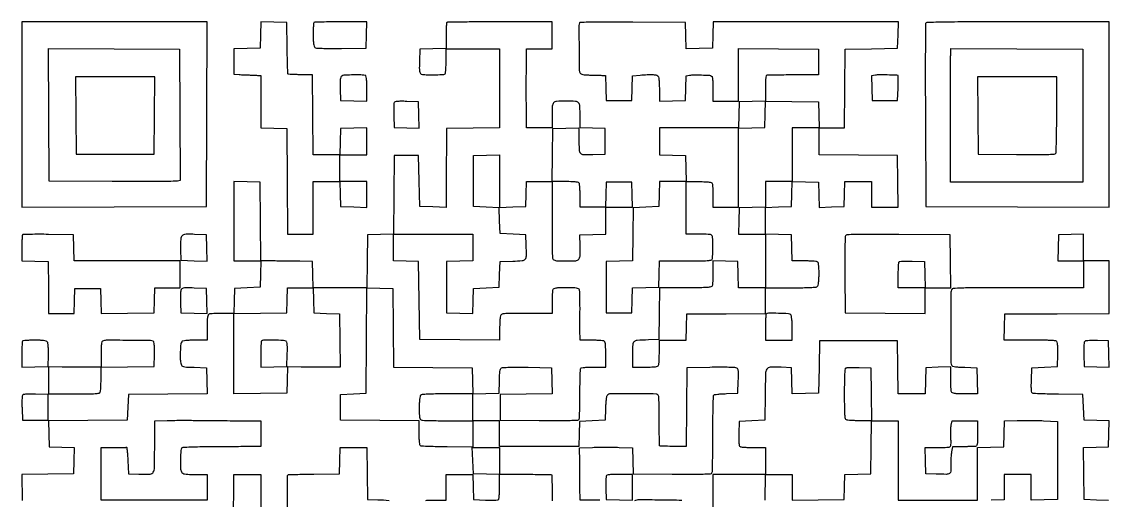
# Model space of a CAD drawing. Extents: x 179 to 1071, y 112 to 1107.
# Drawn here: x 179 to 1071, y 715 to 1107 of the extents above; entities that cross this region are included whole.
import ezdxf

# ---------------------------------------------------------------- set-up
doc = ezdxf.new("R2010")
doc.units = 0

msp = doc.modelspace()

# ---------------------------------------------------------------- linework, layer by layer
for points in [[(653.138601, 714.747767, 0.010614), (649.881488, 714.922759, 0.007698), (646.25, 714.984687), (637, 715), (636.890139, 725.25, 0.000154), (636.837999, 729.978687, 0.000085), (636.771385, 735.769151, 0.000084), (636.701784, 741.646585, 0.000135), (636.640139, 746.66626), (636.5, 757.83252), (647.25, 758.16626, -0.004944), (652.158697, 758.270079, -0.002859), (658.06376, 758.302793, -0.002857), (663.989445, 758.267884, -0.004792), (668.967057, 758.162399), (679.934114, 757.824797), (680.217057, 747.162399), (680.5, 736.5), (712.432148, 736.235705, 0.001667), (728.662719, 736.155493, 0.008037), (737.895249, 736.289061, 0.006458), (744.006663, 736.554798, 0.241842), (745.166278, 737.235705, 0.135168), (745.490541, 738.296821, 0.001081), (745.719507, 747.202344, 0.003816), (745.882696, 757.457897, 0.002432), (745.923424, 769.389294, -0.002487), (745.965355, 781.28996, -0.003986), (746.132632, 791.445731, -0.000899), (746.365687, 800.325727, -0.191636), (746.698583, 801.098583, -0.163951), (747.377569, 801.435314, -0.007017), (750.065601, 801.763101, -0.011378), (753.31337, 802.038374, -0.007795), (757.009289, 802.209289), (766.5, 802.5), (766.784677, 812.722245, 0.003532), (766.920969, 819.280751, 0.049414), (766.720697, 821.630282, 0.162588), (766.071841, 822.800875, 0.128516), (764.784677, 823.481944, 0.052215), (763.18125, 823.686203, 0.00233), (757.589874, 823.785235, 0.003901), (750.944987, 823.820095, 0.002778), (743.5, 823.7597), (724.5, 823.5), (724.236147, 791.25), (723.972294, 759), (721.736147, 758.899916, -0.01532), (717.777606, 758.84414, -0.002989), (710.646044, 759.004828, -0.000485), (702.730511, 759.238228, -0.187877), (702.216938, 759.456498, -0.198014), (702.101042, 759.725703, -0.000273), (702.015478, 765.424317, -0.002202), (701.951005, 771.83016, -0.001348), (701.928609, 779.384492, 0.002655), (701.886018, 787.020919, 0.00397), (701.760407, 793.69214, 0.001712), (701.588481, 799.385087, 0.083391), (701.363403, 800.49537, 0.306176), (699.352296, 801.901458, 0.002932), (680.587253, 802.090499, 0.003483), (662.016556, 802.039334, 0.220564), (659.143701, 800.673149, 0.132048), (658.711495, 799.731114, 0.010514), (658.307406, 796.993436, 0.013664), (657.978769, 793.657339, 0.010041), (657.790118, 789.945876), (657.5, 780.5), (647, 780), (636.5, 779.5), (636.215017, 769.25), (635.930034, 759), (631.715017, 758.933459, -0.003454), (624.505751, 758.86946, -0.000403), (608.398508, 758.850739, -0.000511), (592.106394, 758.861595, -0.001639), (581.25, 758.915506), (571, 759), (571, 769.5), (571, 780), (560, 780), (549, 780), (549, 790.966168), (549, 801.932337), (559.75, 802.216168), (570.5, 802.5), (570.784869, 812.7397, -0.004125), (571.012708, 819.054923, -0.045905), (571.354301, 821.550087, -0.13698), (572.045051, 822.814297, -0.140292), (573.284869, 823.523677, -0.054888), (574.84836, 823.730103, -0.002334), (580.430555, 823.824654, -0.003982), (587.05996, 823.853191, -0.002821), (594.5, 823.783977), (613.5, 823.5), (613.783629, 812.769986), (614.067258, 802.039971), (592.783629, 801.769986), (571.5, 801.5), (571.5, 791), (571.5, 780.5), (603.433182, 780.237378, 0.001726), (619.366238, 780.161331, 0.007708), (628.708682, 780.293003, 0.005569), (635.022738, 780.54978, 0.246159), (636.125042, 781.202323, 0.127857), (636.430316, 782.191849, 0.002205), (636.660859, 787.881569, 0.005443), (636.82881, 794.544529, 0.003579), (636.883721, 802.216365, -0.002914), (636.928334, 809.872249, -0.004507), (637.065011, 816.483896, -0.001528), (637.251571, 822.180043, -0.130172), (637.500877, 823.00142, -0.225207), (638.120784, 823.402443, -0.00922), (640.8317, 823.709367, -0.014383), (644.17067, 823.928501, -0.009193), (648.059017, 824), (658, 824), (658, 834.393011, 0.005351), (657.940414, 839.960143, 0.030363), (657.69735, 842.913621, 0.063068), (657.23239, 844.601595, 0.205218), (656.418213, 845.393011, 0.070946), (655.373807, 845.631778, 0.006338), (652.68135, 845.821697, 0.008159), (649.449196, 845.955669, 0.006277), (645.918213, 846), (637, 846), (636.916456, 849.75, -0.004877), (636.887679, 852.048184, -0.000593), (636.879698, 857.094603, -0.000703), (636.885759, 863.090935, -0.00058), (636.908639, 869.486947, 0.003301), (636.896979, 875.739955, 0.004696), (636.797748, 881.295626, 0.002689), (636.645033, 885.974167, 0.067433), (636.424796, 887.236947, 0.189934), (635.666219, 888.169794, 0.088252), (634.168904, 888.693766, 0.035373), (631.39162, 888.943996, 0.004785), (625.539601, 889, 0.005402), (620.012439, 888.940284, 0.03053), (617.075597, 888.697006, 0.063366), (615.396166, 888.231757, 0.204683), (614.606989, 887.418213, 0.070946), (614.368222, 886.373807, 0.006338), (614.178303, 883.68135, 0.008159), (614.044331, 880.449196, 0.006277), (614, 876.918213), (614, 868), (604.25, 867.884747, -0.002663), (599.77512, 867.855686, -0.0015), (594.344044, 867.865636, -0.001497), (588.862558, 867.908532, -0.002451), (584.219086, 867.981535, 0.007851), (579.574156, 868.004389, 0.018684), (576.125842, 867.838241, 0.021773), (573.641621, 867.515866, 0.130772), (572.469086, 866.974344, 0.147237), (571.752724, 865.89442, 0.040488), (571.317947, 863.878275, 0.0258), (571.069441, 860.773662, 0.007071), (571, 855.863891), (571, 845.972671), (538.25, 846.236336), (505.5, 846.5), (505, 878.5), (504.5, 910.5), (494.25, 910.784983), (484, 911.069966), (484, 922.034983), (484, 933), (516.5, 933), (549, 933), (549, 922.033832), (549, 911.067663), (538.25, 910.783832), (527.5, 910.5), (527.5, 889.5), (527.5, 868.5), (538.214647, 868.216527), (548.929295, 867.933054), (549.214647, 878.216527), (549.5, 888.5), (560, 889), (570.5, 889.5), (571, 900), (571.5, 910.5), (581.7397, 910.784869, 0.013827), (589.54295, 911.218122, 0.200378), (591.948742, 912.466432, 0.174565), (592.925177, 915.13313, 0.010012), (592.795054, 924), (592.5, 932.5), (582, 933), (571.5, 933.5), (571, 944), (570.5, 954.5), (560, 955), (549.5, 955.5), (549.5, 976.5), (549.5, 997.5), (560.25, 997.783832), (571, 998.067663), (571, 976.5), (571, 954.932337), (581.75, 955.216168), (592.5, 955.5), (592.784983, 965.75), (593.069966, 976), (603.534983, 976), (614, 976), (614.055737, 965.25, -0.001279), (614.070132, 959.7704, -0.00043), (614.063816, 951.772259, -0.000427), (614.041661, 942.923235, -0.000489), (614.004973, 934.464075, 0.0031), (614.011874, 926.662425, 0.004564), (614.122972, 919.810193, 0.002203), (614.295972, 913.996098, 0.083255), (614.556225, 912.714075, 0.186096), (615.367737, 911.815244, 0.078426), (616.942086, 911.307647, 0.03379), (619.778363, 911.057952, 0.005064), (625.5, 911, 0.013049), (633.435495, 911.207137, 0.196933), (635.881148, 912.361739, 0.181871), (636.914454, 914.941204, 0.010845), (636.910315, 923.475707), (636.710175, 932.5), (647.355088, 932.783832), (658, 933.067663), (658, 944.033832), (658, 955), (669.034983, 955), (680.069966, 955), (679.784983, 965.25), (679.5, 975.5), (669, 975.5), (658.5, 975.5), (658.215017, 965.25), (657.930034, 955), (647.465017, 955), (637, 955), (637, 963.918213, 0.006277), (636.955669, 967.449196, 0.008159), (636.821697, 970.68135, 0.006338), (636.631778, 973.373807, 0.070946), (636.393011, 974.418213, 0.209226), (635.584659, 975.237125, 0.060806), (633.830552, 975.699856, 0.029134), (630.748917, 975.941363, 0.00499), (624.873509, 976), (613.960995, 976), (614.230498, 997.75), (614.5, 1019.5), (625.25, 1019.783832), (636, 1020.067663), (636.013655, 1011.283832, 0.008826), (636.192231, 1001.986701, 0.171357), (637.233792, 999.350491, 0.209676), (639.628827, 998.217854, 0.014096), (647.375418, 998.216402), (657.5, 998.5), (657.5, 1009), (657.5, 1019.5), (647.25, 1019.784983), (637, 1020.069966), (636.986345, 1028.784983, 0.009164), (636.803901, 1037.954599, 0.170964), (635.755705, 1040.602936, 0.202845), (633.338876, 1041.785362, 0.013688), (625.5, 1042, 0.013717), (617.660143, 1041.784874, 0.203155), (615.243336, 1040.600322, 0.170679), (614.195697, 1037.947538, 0.009115), (614.013655, 1028.75), (614, 1020), (603.5, 1020), (593, 1020), (592.933333, 1030, -0.000621), (592.907731, 1034.720472, -0.000304), (592.88625, 1040.734375, -0.000302), (592.871506, 1046.984657, -0.000439), (592.866667, 1052.5, -0.000439), (592.871506, 1058.015343, -0.000302), (592.88625, 1064.265625, -0.000304), (592.907731, 1070.279528, -0.000621), (592.933333, 1075), (593, 1085), (603.5, 1085), (614, 1085), (614, 1096), (614, 1107), (571.166667, 1107, 0.001457), (554.696641, 1106.952, 0.002374), (540.719792, 1106.804167, 0.000321), (528.30979, 1106.606002, 0.194599), (527.666667, 1106.333333, 0.178489), (527.399823, 1105.754766, 0.004541), (527.195833, 1102.837021, 0.009138), (527.048278, 1099.362473, 0.006042), (527, 1095.367165), (527, 1085.067663), (516.25, 1084.783832), (505.5, 1084.5), (505.214442, 1074.804214, 0.005183), (505.109001, 1069.277882, 0.037438), (505.284744, 1066.62414, 0.089578), (505.77935, 1065.129852, 0.155519), (506.714442, 1064.234116, 0.099946), (508.489203, 1063.76938, 0.009775), (512.937836, 1063.60324, 0.011308), (518.565297, 1063.630449, 0.006764), (525.25, 1063.904523, 0.233933), (526.178837, 1064.429094, 0.108777), (526.70606, 1065.747603, 0.036727), (526.948882, 1068.430384, 0.004211), (527, 1074.5), (527, 1085), (549, 1085), (571, 1085), (571, 1052.519502), (571, 1020.039005), (549.25, 1019.769502), (527.5, 1019.5), (527.277664, 998, 0.000341), (527.190515, 988.977723, 0.000308), (527.112513, 979.647874, 0.000309), (527.052962, 971.291805, 0.000986), (527.027664, 965.716168), (527, 954.932337), (516.25, 955.216168), (505.5, 955.5), (505, 976.5), (504.5, 997.5), (494.5, 997.5), (484.5, 997.5), (484.236191, 965.283692), (483.972383, 933.067383), (473.236191, 932.783692), (462.5, 932.5), (462.230498, 910.75), (461.960995, 889), (440.014329, 889), (418.067663, 889), (417.783832, 899.75), (417.5, 910.5), (407, 910.703106, 0.0012), (402.203852, 910.784366, 0.000692), (396.430632, 910.860325, 0.000692), (390.634972, 910.920535, 0.001159), (385.763853, 910.953106), (375.027706, 911), (374.763853, 943.25), (374.5, 975.5), (363.75, 975.783832), (353, 976.067663), (353, 943.533832), (353, 911), (364.033832, 911), (375.067663, 911), (374.783832, 900.25), (374.5, 889.5), (364, 889), (353.5, 888.5), (353.215017, 878.25), (352.930034, 868), (343.546804, 868, 0.005972), (339.837646, 867.955693, 0.007853), (336.455249, 867.821697, 0.005943), (333.637304, 867.632084, 0.071958), (332.581787, 867.393011, 0.205218), (331.76761, 866.601595, 0.063068), (331.30265, 864.913621, 0.030363), (331.059586, 861.960143, 0.005351), (331, 856.393011), (331, 846), (321.2, 846, 0.008695), (316.928253, 845.925705, 0.018472), (313.630442, 845.688776, 0.019349), (311.200304, 845.328068, 0.150969), (310.2, 844.8, 0.180372), (309.361695, 842.964814, 0.010087), (309.033781, 836.591977, 0.015718), (309.035041, 830.250176, 0.057638), (309.621449, 826.283793, 0.137305), (310.355481, 825.044772, 0.13437), (311.631874, 824.354225, 0.045994), (314.122991, 824.011163, 0.004239), (320.357794, 823.783793), (330.5, 823.5), (330.783691, 812.763898), (331.067381, 802.027795), (298.783691, 801.763898), (266.5, 801.5), (266, 791), (265.5, 780.5), (233.216309, 780.236102), (200.932619, 779.972205), (201.216309, 769.236102), (201.5, 758.5), (211.783473, 758.214647), (222.066946, 757.929295), (221.783473, 747.214647), (221.5, 736.5), (200.23017, 736.230055), (178.960341, 735.960109), (179.23017, 714.730055)], [(1070.5, 714.5), (1060.5, 715), (1050.5, 715.5), (1050.230215, 736.714798), (1049.96043, 757.929597), (1060.230215, 758.214798), (1070.5, 758.5), (1070.783473, 769.214647), (1071.066946, 779.929295), (1060.783473, 780.214647), (1050.5, 780.5), (1050, 791), (1049.5, 801.5), (1029.5, 801.741775, -0.002215), (1021.742239, 801.869928, -0.003359), (1014.997478, 802.056567, -0.001283), (1009.207524, 802.270591, -0.081422), (1008.214819, 802.473891, -0.247519), (1007.597839, 803.175896, -0.035779), (1007.275784, 805.119435, -0.023977), (1007.137138, 808.216258, -0.006141), (1007.214819, 813.232115), (1007.5, 823.5), (1018, 824), (1028.5, 824.5), (1028.788231, 834.417355, 0.006865), (1028.861374, 839.18984, 0.023561), (1028.720351, 842.285813, 0.033427), (1028.394876, 844.30958, 0.193052), (1027.788231, 845.181818, 0.121161), (1026.85231, 845.513451, 0.007766), (1023.940918, 845.758164, 0.010999), (1020.424425, 845.921194, 0.007949), (1016.5, 845.954293, -0.001089), (1011.894108, 845.929951, -0.000603), (1006.269749, 845.919258, -0.000601), (1000.570978, 845.922141, -0.000968), (995.716168, 845.93983), (984.932337, 846), (985.216168, 856.75), (985.5, 867.5), (1028.25, 867.760736), (1071, 868.021473), (1071, 889.510736), (1071, 911), (1060.5, 911), (1050, 911), (1050, 922.034983), (1050, 933.069966), (1039.75, 932.784983), (1029.5, 932.5), (1029.216168, 921.75), (1028.932337, 911), (1039.466168, 911), (1050, 911), (1050, 900), (1050, 889), (996.067388, 889, 0.000608), (962.810617, 888.959562, 0.007427), (950.086479, 888.739586, 0.011066), (942.988556, 888.353988, 0.314251), (941.638225, 887.25, 0.069177), (941.078513, 883.229967, 0.000768), (941.115101, 855.693895, 0.00041), (941.21952, 827.355982, 0.139021), (941.815683, 825.288805, 0.202055), (942.597214, 824.736733, 0.019311), (944.944154, 824.315362, 0.019185), (948.194947, 823.98701, 0.008332), (952.535034, 823.788805), (962.5, 823.5), (962.783832, 812.75), (963.067663, 802), (952.640821, 802, -0.005326), (947.053621, 802.059521, -0.03028), (944.091792, 802.302479, -0.062919), (942.399526, 802.767294, -0.205485), (941.606989, 803.581787, -0.072102), (941.367871, 804.638915, -0.005887), (941.178303, 807.475801, -0.007809), (941.044304, 810.880803, -0.005929), (941, 814.616771), (941, 824.069966), (930.75, 823.784983), (920.5, 823.5), (920.216168, 812.75), (919.932337, 802), (908.985671, 802), (898.039005, 802), (897.769502, 823.75), (897.5, 845.5), (865.5, 845.5), (833.5, 845.5), (833, 824), (832.5, 802.5), (821.784171, 802.216515), (811.068343, 801.93303), (810.784171, 812.716515), (810.5, 823.5), (802, 823.795054, 0.017415), (792.861975, 823.793888, 0.254171), (790.177094, 822.210822, 0.129025), (789.10305, 818.525869, 0.003568), (788.769847, 801.735929), (788.5, 780.5), (778, 780), (767.5, 779.5), (767.211769, 769.582645, 0.006827), (767.138177, 764.804805, 0.023663), (767.278982, 761.717063, 0.033714), (767.604266, 759.705135, 0.19692), (768.211769, 758.847958, 0.115445), (769.139851, 758.524351, 0.007585), (771.985645, 758.266219, 0.010675), (775.421391, 758.080714, 0.007755), (779.25, 758.015313), (789, 758), (789, 747), (789, 736), (767.5, 736), (746, 736), (746, 716.081787, -0.00284), (745.955997, 708.334577, -0.004216)], [(510.385617, 714.670595, -0.018369), (513.651968, 714.920166, -0.009882), (517.69113, 715), (527, 715), (527, 725.5), (527, 736), (537.965017, 736), (548.930034, 736), (549.215017, 725.75), (549.5, 715.5), (559.304412, 715, 0.008932), (563.22402, 714.870256, 0.014266), (566.574366, 714.914837, 0.010353), (569.266559, 715.083429, 0.177964), (570.054412, 715.45, 0.166564), (570.429071, 716.219753, 0.008716), (570.722234, 718.989749, 0.012989), (570.931291, 722.355467, 0.009014), (571, 726.166168), (571, 735.932337), (560.25, 736.216168), (549.5, 736.5), (549, 747.478453), (548.5, 758.456906), (527.902478, 758.5752, -0.003199), (519.924928, 758.672057, -0.004908), (513.016938, 758.867974, -0.00182), (507.091293, 759.115857, -0.127719), (506.152478, 759.405763, -0.211779), (505.638312, 760.157592, -0.018637), (505.296961, 762.492442, -0.018878), (505.070035, 765.722046, -0.008099), (505, 770.045164), (505, 779.972294), (472.75, 780.236147), (440.5, 780.5), (440.5, 791), (440.5, 801.5), (451, 802), (461.5, 802.5), (461.760648, 845.783724), (462.021296, 889.067447), (472.760648, 888.783724), (483.5, 888.5), (483.763835, 856.263835), (484.02767, 824.02767), (516.263835, 823.763835), (548.5, 823.5), (548.783832, 812.75), (549.067663, 802), (528.233832, 802, 0.003163), (518.423681, 801.93795, 0.01044), (511.961582, 801.721201, 0.009311), (507.462411, 801.392044, 0.175197), (506.2, 800.8, 0.148618), (505.678473, 799.822996, 0.020076), (505.315267, 797.500056, 0.019202), (505.075751, 794.37742, 0.009539), (505, 790.406989, 0.006405), (505.062206, 785.550838, 0.033615), (505.309523, 782.894083, 0.068495), (505.779618, 781.357006, 0.195123), (506.581787, 780.606989, 0.083055), (507.779435, 780.363369, 0.001841), (513.696775, 780.178303, 0.004125), (520.642891, 780.043995, 0.002771), (528.581787, 780), (549, 780), (549, 769), (549, 758), (560, 758), (571, 758), (571, 747.028779), (571, 736.057558), (592.128743, 736.066703, -0.001277), (600.250208, 736.049484, -0.002086), (607.135353, 735.988584, -0.000248), (613.266368, 735.905737, -0.195492), (613.544927, 735.787924, -0.193818), (613.813295, 735.156122, -0.000455), (613.99607, 724.931398, -0.003151), (614.108944, 714.343802, -0.003146)], [(788.769888, 714.75), (789.039775, 736), (800.019888, 736), (811, 736), (811, 725.480112), (811, 714.960225), (832.25, 715.230112), (853.5, 715.5), (853.784613, 725.716519), (854.069227, 735.933039), (864.784613, 736.216519), (875.5, 736.5), (875.769502, 758.25), (876.039005, 780), (887.019502, 780), (898, 780), (898, 747.5), (898, 715), (930.5, 715), (963, 715), (963, 736.466168), (963, 757.932337), (973.75, 758.216168), (984.5, 758.5), (984.783186, 769.186317), (985.066371, 779.872635), (995.407274, 780.186317, -0.006296), (1000.185464, 780.271062, -0.00343), (1006.052211, 780.260981, -0.003417), (1012.017187, 780.16903, -0.005419), (1017.124088, 780), (1028.5, 779.5), (1028.5, 747.5), (1028.5, 715.5), (1017.75, 715.216168), (1007, 714.932337), (1007, 725.466168), (1007, 736), (996, 736), (985, 736), (985, 725.533832), (985, 715.067663), (974.25, 714.783832)], [(396.920648, 703.958606, -0.000171), (396.82857, 734.490167, -0.199607), (397.300503, 735.633837, -0.190793), (397.674287, 735.79556, -0.000451), (403.716742, 735.979242, -0.002799), (410.552697, 736.142585, -0.001726), (418.59528, 736.261946), (439.5, 736.5), (439.783832, 747.25), (440.067663, 758), (451.013944, 758), (461.960225, 758), (462.230112, 736.75), (462.5, 715.5), (471, 715.24922, -0.014596), (480.362201, 714.699169, -0.242706)], [(720.459831, 714.676063, 0.00157), (702.655102, 714.956558, 0.002552), (685.4114, 715.08606, 0.092466), (681.52299, 714.370448, 0.213393)]]:
    msp.add_lwpolyline(points, format="xyb")
for points in [[(179, 1030.993714), (179, 954.987428), (254.75, 955.243714), (330.5, 955.5), (330.756286, 1031.25), (331.012572, 1107), (255.006286, 1107), (179, 1107)], [(223.235953, 1030.25), (223.5, 998.5), (255.5, 998.5), (287.5, 998.5), (287.764047, 1030.25), (288.028094, 1062), (255.5, 1062), (222.971906, 1062)]]:
    msp.add_lwpolyline(points, close=True)
for points in [[(374.784171, 1096.283485), (374.5, 1085.5), (363.75, 1085.216168), (353, 1084.932337), (353, 1074.466168), (353, 1064), (357.25, 1063.788296, 0.001158), (359.167431, 1063.697233, 0.000711), (361.426562, 1063.598404, 0.000713), (363.661971, 1063.50699, 0.001274), (365.5, 1063.439142, -0.001185), (367.232676, 1063.375491, -0.000899), (369.132812, 1063.297757, -0.000908), (370.915713, 1063.218363, -0.00212), (372.25, 1063.150846), (375, 1063), (375, 1041.533832), (375, 1020.067663), (385.75, 1019.783832), (396.5, 1019.5), (396.760623, 976.25), (397.021245, 933), (407.510623, 933), (418, 933), (418, 954.5), (418, 976), (428.965017, 976), (439.930034, 976), (440.215017, 965.75), (440.5, 955.5), (451.25, 955.216168), (462, 954.932337), (462, 965.466168), (462, 976), (451, 976), (440, 976), (440, 987), (440, 998), (451, 998), (462, 998), (462, 1009.033832), (462, 1020.067663), (451.25, 1019.783832), (440.5, 1019.5), (440.216168, 1008.75), (439.932337, 998), (428.979833, 998), (418.027329, 998), (417.763664, 1030.75), (417.5, 1063.5), (407.691845, 1063.641489, -0.00426), (403.899737, 1063.728515, -0.00662), (400.631534, 1063.874716, -0.002476), (397.839585, 1064.050549, -0.181337), (397.429898, 1064.236768, -0.189885), (397.242064, 1064.668823, -0.000604), (397.03948, 1070.69802, -0.00324), (396.862015, 1077.548324, -0.002008), (396.738054, 1085.59528), (396.5, 1106.5), (385.784171, 1106.783485), (375.068343, 1107.06697)], [(418.666667, 1106.333333, 0.175801), (418.400534, 1105.764128, 0.005479), (418.195833, 1103.156801, 0.010096), (418.048318, 1100.033718, 0.006752), (418, 1096.455778, 0.008249), (418.072157, 1092.082477, 0.02483), (418.318436, 1089.109299, 0.034784), (418.728875, 1087.103439, 0.152848), (419.37788, 1086.10135, 0.155745), (420.72239, 1085.558532, 0.008655), (425.294193, 1085.29582, 0.010005), (431.723919, 1085.166681, 0.003345), (441.12788, 1085.228906), (461.5, 1085.5), (461.783832, 1096.25), (462.067663, 1107), (440.700498, 1107, 0.002919), (432.461563, 1106.951908, 0.004643), (425.414105, 1106.804167, 0.001218), (419.288746, 1106.6039, 0.189801)], [(636.629511, 1106.209553, 0.140468), (636.008999, 1104.005806, 0.001124), (636.135735, 1085.616056, 0.001156), (636.346005, 1067.254609, 0.135778), (637.006233, 1064.989916, 0.157179), (637.79285, 1064.320043, 0.047811), (639.307738, 1063.854653, 0.033369), (641.540045, 1063.549634, 0.012469), (644.700968, 1063.409994, -0.001007), (647.539811, 1063.349727, -0.000937), (650.447196, 1063.276697, -0.000933), (653.031433, 1063.202112, -0.003174), (654.715017, 1063.139675), (657.930034, 1063), (658.215017, 1052.75), (658.5, 1042.5), (669, 1042.5), (679.5, 1042.5), (679.784145, 1052.674063), (680.068289, 1062.848125), (686.284145, 1063.384861, -0.00936), (691.967935, 1063.768625, -0.023294), (696.133964, 1063.777447, -0.030124), (699.115603, 1063.464143, -0.126422), (700.75, 1062.741248, -0.174604), (701.323455, 1061.820714, -0.024305), (701.693597, 1059.56733, -0.020662), (701.928956, 1056.343999, -0.007893), (702, 1051.843724), (702, 1041.932337), (712.75, 1042.216168), (723.5, 1042.5), (723.783677, 1052.631735), (724.067355, 1062.763471), (726.783677, 1063.251433, -0.043533), (730.486189, 1063.5883, -0.010272), (736.701205, 1063.483751, -0.006394), (743.020885, 1063.166545, -0.123278), (744.878576, 1062.575044, -0.214793), (745.37075, 1061.846394, -0.016462), (745.704368, 1059.444015, -0.017987), (745.929625, 1056.189234, -0.008282), (746, 1051.940983), (746, 1042), (756.5, 1042), (767, 1042), (767, 1063.513664), (767, 1085.027329), (799.75, 1084.763664), (832.5, 1084.5), (832.5, 1074.097935), (832.5, 1063.695869), (812, 1063.503755, 0.000656), (804.052964, 1063.418852, 0.001), (797.154688, 1063.322301, 0.000345), (791.197003, 1063.222881, 0.026666), (790.25, 1063.15582, 0.309249), (789.644469, 1062.620583, 0.032501), (789.28358, 1060.660952, 0.023136), (789.061536, 1057.533457, 0.006154), (789, 1052.533832), (789, 1042.067663), (778.25, 1041.783832), (767.5, 1041.5), (767.216168, 1030.75), (766.932337, 1020), (734.466168, 1020), (702, 1020), (702, 1009.033832), (702, 998.067663), (712.75, 997.783832), (723.5, 997.5), (723.783832, 986.75), (724.067663, 976), (713.068815, 976), (702.069966, 976), (701.784983, 965.75), (701.5, 955.5), (691, 955), (680.5, 954.5), (680.230591, 932.783635), (679.961183, 911.06727), (669.230591, 910.783635), (658.5, 910.5), (658.5, 889.5), (658.5, 868.5), (669, 868.5), (679.5, 868.5), (679.784613, 878.716519), (680.069227, 888.933039), (690.784613, 889.216519), (701.5, 889.5), (701.783832, 900.25), (702.067663, 911), (723.426843, 911, 0.002049), (735.527804, 911.049581, 0.015924), (741.170055, 911.275619, 0.030077), (744.33804, 911.696308, 0.258602), (745.393011, 912.581787, 0.070701), (745.631706, 913.623534, 0.006434), (745.821697, 916.287222, 0.008233), (745.955664, 919.484808, 0.006352), (746, 922.974799, 0.006824), (745.936805, 927.605148, 0.03479), (745.687898, 930.167248, 0.070258), (745.216173, 931.656877, 0.191652), (744.418213, 932.393011, 0.07203), (743.361889, 932.632106, 0.005915), (740.534475, 932.821697, 0.007831), (737.140776, 932.955695, 0.005951), (733.418213, 933), (724, 933), (724, 954.5), (724, 976), (734.393011, 976, -0.005351), (739.960143, 975.940414, -0.030363), (742.913621, 975.69735, -0.063068), (744.601595, 975.23239, -0.205218), (745.393011, 974.418213, -0.070946), (745.631778, 973.373807, -0.006338), (745.821697, 970.68135, -0.008159), (745.955669, 967.449196, -0.006277), (746, 963.918213), (746, 955), (756.5, 955), (767, 955), (767, 987.466168), (767, 1019.932337), (777.75, 1020.216168), (788.5, 1020.5), (788.784029, 1031.269408), (789.068057, 1042.038815), (810.784029, 1041.769408), (832.5, 1041.5), (832.783832, 1030.75), (833.067663, 1020), (822.033832, 1020), (811, 1020), (811, 998), (811, 976), (800, 976), (789, 976), (789, 965.533832), (789, 955.067663), (778.25, 954.783832), (767.5, 954.5), (767.216168, 943.75), (766.932337, 933), (777.966168, 933), (789, 933), (789, 911), (789, 889), (778.033832, 889), (767.067663, 889), (766.783832, 899.75), (766.5, 910.5), (756.25, 910.784983), (746, 911.069966), (746, 901.616771, -0.005929), (745.955696, 897.880803, -0.007809), (745.821697, 894.475801, -0.005887), (745.632129, 891.638915, -0.072102), (745.393011, 890.581787, -0.258641), (744.337802, 889.696241, -0.030051), (741.167845, 889.275602, -0.015915), (735.522186, 889.049575, -0.002047), (723.412899, 889), (702.039775, 889), (701.769888, 867.75), (701.5, 846.5), (693, 846.24922, 0.007926), (683.756564, 845.829771, 0.170244), (681.27627, 844.785637, 0.199796), (680.184972, 842.471708, 0.011573), (680, 834.480948), (680, 824), (690.393011, 824, 0.005351), (695.960143, 824.059586, 0.030363), (698.913621, 824.30265, 0.063068), (700.601595, 824.76761, 0.205218), (701.393011, 825.581787, 0.07203), (701.632106, 826.638111, 0.005915), (701.821697, 829.465525, 0.007831), (701.955695, 832.859224, 0.005951), (702, 836.581787), (702, 846), (712.966168, 846), (723.932337, 846), (724.216168, 856.75), (724.5, 867.5), (756.75, 867.763853), (789, 868.027706), (789, 878.513853), (789, 889), (809.8, 889, 0.003169), (819.593081, 889.062069, 0.010454), (826.045513, 889.278846, 0.00933), (830.538104, 889.608073, 0.175156), (831.8, 890.2, 0.148618), (832.321527, 891.177004, 0.020076), (832.684733, 893.499944, 0.019202), (832.924249, 896.62258, 0.009539), (833, 900.593011, 0.006405), (832.937794, 905.449162, 0.033615), (832.690477, 908.105917, 0.068495), (832.220382, 909.642994, 0.195123), (831.418213, 910.393011, 0.07196), (830.36267, 910.632085, 0.005942), (827.544413, 910.821697, 0.007852), (824.161644, 910.955693, 0.005972), (820.452044, 911), (811.067663, 911), (810.783832, 921.75), (810.5, 932.5), (799.75, 932.783832), (789, 933.067663), (789, 944), (789, 954.932337), (799.75, 955.216168), (810.5, 955.5), (810.785353, 965.783473), (811.070705, 976.066946), (821.785353, 975.783473), (832.5, 975.5), (832.785365, 965.215407), (833.07073, 954.930815), (843.285365, 955.215407), (853.5, 955.5), (853.784983, 965.75), (854.069966, 976), (865.034983, 976), (876, 976), (876, 965.5), (876, 955), (887.019888, 955), (898.039775, 955), (897.769888, 976.25), (897.5, 997.5), (865.25, 997.763853), (833, 998.027706), (833, 1009.013853), (833, 1020), (843.486147, 1020), (853.972294, 1020), (854.236147, 1052.25), (854.5, 1084.5), (876, 1085), (897.5, 1085.5), (897.783832, 1096.25), (898.067663, 1107), (822.067663, 1107), (746.067663, 1107), (745.783832, 1096.25), (745.5, 1085.5), (734.784171, 1085.216515), (724.068343, 1084.93303), (723.784171, 1095.716515), (723.5, 1106.5), (680.315552, 1106.760573, 0.001766), (663.722209, 1106.802073, 0.002895), (649.669192, 1106.706198, 0.000395), (637.211034, 1106.539205, 0.256148)], [(920.460009, 1105.75, 0.090591), (920.266358, 1104.709509, 0.000109), (920.198937, 1082.982812, 0.000984), (920.176611, 1058.652573, 0.000605), (920.241394, 1030), (920.5, 955.5), (995.75, 955.243674), (1071, 954.987348), (1071, 1030.993674), (1071, 1107), (995.968615, 1107, 0.000668), (957.448289, 1106.948566, 0.003471), (936.19131, 1106.744245, 0.001205), (921.475143, 1106.465155, 0.305157)], [(308.758677, 1030.77123), (309.017354, 977.04246), (306.758677, 976.494347, -0.057902), (304.987826, 976.276519, -0.000418), (290.035361, 976.188577, -0.001589), (272.903102, 976.156579, -0.001017), (253, 976.223117), (201.5, 976.5), (201.241383, 1030.758691), (200.982767, 1085.017383), (254.741383, 1084.758691), (308.5, 1084.5)], [(1049.5, 1030), (1049.5, 975.5), (995.211905, 975.5), (940.92381, 975.5), (940.942857, 1025.75, -0.000032), (940.951538, 1045.331386, -0.000047), (940.961905, 1062.563467, -0.000022), (940.972765, 1077.239555, -0.00086), (940.980952, 1080.508612), (941, 1085.017225), (995.25, 1084.758612), (1049.5, 1084.5)], [(441.441771, 1062.581081, 0.152188), (440.688766, 1061.564134, 0.054939), (440.281974, 1059.791176, 0.030071), (440.122553, 1056.929363, 0.00654), (440.209381, 1051.983715), (440.5, 1042.5), (451.25, 1042.216168), (462, 1041.932337), (462, 1052.466168, 0.006097), (461.938587, 1057.502084, 0.02302), (461.716735, 1060.647269, 0.032322), (461.356143, 1062.616873, 0.310539), (460.75, 1063.151629, 0.025253), (455.767303, 1063.502082, 0.012317), (449.392213, 1063.470789, 0.006883), (443.171652, 1063.201232, 0.14457)], [(879.215745, 1063.28639), (875.931489, 1062.868173), (876.215745, 1052.684087), (876.5, 1042.5), (887, 1042.5), (897.5, 1042.5), (897.784983, 1052.75, 0.002623), (897.873753, 1056.685885, 0.004326), (897.902539, 1060.012791, 0.000776), (897.898007, 1062.931747, 0.334581), (897.784983, 1063.080777, 0.064306), (896.054711, 1063.338329, 0.002065), (888.975854, 1063.445949, 0.003337), (882.152216, 1063.475959, 0.031105)], [(963.235953, 1030.25), (963.5, 998.5), (994.93202, 998.235498, 0.001697), (1010.901959, 998.155315, 0.00816), (1019.995146, 998.288929, 0.006635), (1026.009704, 998.555446, 0.241447), (1027.166708, 999.235498, 0.134731), (1027.492293, 1000.296498, 0.001088), (1027.738089, 1009.161365, 0.003824), (1027.920853, 1019.372002, 0.002438), (1027.984687, 1031.25), (1028, 1062), (995.485953, 1062), (962.971906, 1062)], [(484.44275, 1040.711405, 0.081149), (484.248444, 1039.774362, 0.00524), (484.158923, 1036.981301, 0.007536), (484.137209, 1033.634347, 0.00554), (484.210159, 1029.924983), (484.5, 1020.5), (494.78419, 1020.214639), (505.068381, 1019.929279), (504.78419, 1030.714639), (504.5, 1041.5), (494.732592, 1041.786422, 0.006215), (489.820487, 1041.869374, 0.027145), (486.9185, 1041.724677, 0.046335), (485.158442, 1041.373938, 0.232847)], [(179.686388, 932.353055, 0.177818), (179.411839, 931.759809, 0.004771), (179.201626, 928.842815, 0.00938), (179.049716, 925.363848, 0.006219), (179, 921.367165), (179, 911.067663), (189.75, 910.783832), (200.5, 910.5), (200.769888, 889.25), (201.039775, 868), (211.484905, 868), (221.930034, 868), (222.215017, 878.25), (222.5, 888.5), (233, 888.5), (243.5, 888.5), (243.785197, 878.230596), (244.070395, 867.961191), (265.785197, 868.230596), (287.5, 868.5), (287.784983, 878.75), (288.069966, 889), (298.534983, 889), (309, 889), (309, 900), (309, 911), (265.533832, 911), (222.067663, 911), (221.783832, 921.75), (221.5, 932.5), (200.936388, 932.769721, 0.003162), (193.00418, 932.823589, 0.005018), (186.21171, 932.758585, 0.001402), (180.323998, 932.626628, 0.192368)], [(310.01538, 931.028739, 0.089721), (309.593321, 929.72211, 0.014763), (309.31694, 927.072896, 0.015383), (309.175108, 923.826587, 0.011481), (309.211167, 920.243181), (309.5, 911.5), (320.284178, 911.215822), (331.068357, 910.931643), (330.784178, 921.715822), (330.5, 932.5), (320.804214, 932.785558, 0.004805), (314.993862, 932.900817, 0.042938), (312.44983, 932.708127, 0.109092), (311.012545, 932.136149, 0.121424)], [(855.235844, 932.173104, 0.240531), (854.556202, 931.012149, 0.006632), (854.289609, 924.994105, 0.008154), (854.155902, 915.897888, 0.001698), (854.235844, 899.932234), (854.5, 868.5), (887.25, 868.236336), (920, 867.972671), (920, 878.486336), (920, 889), (930.519502, 889), (941.039005, 889), (940.769502, 910.75), (940.5, 932.5), (898.5, 932.74087, 0.001817), (882.308383, 932.774885, 0.002897), (868.466154, 932.673448, 0.000619), (856.318647, 932.498985, 0.139259)], [(919.783832, 899.75), (920.067663, 889), (909.033832, 889), (898, 889), (898, 899.333333, -0.006317), (898.050668, 903.343898, -0.009512), (898.205463, 906.836713, -0.004898), (898.419778, 909.762931, -0.177451), (898.699448, 910.366114, -0.183378), (899.300668, 910.636532, -0.005301), (902.145783, 910.777033, -0.010046), (905.547259, 910.840477, -0.006672), (909.449448, 910.782781), (919.5, 910.5)], [(309.481251, 886.781321, 0.046914), (309.274577, 885.433422, 0.007847), (309.162778, 882.816384, 0.008537), (309.132101, 879.725971, 0.007479), (309.203496, 876.496645), (309.5, 868.5), (320.285361, 868.21581), (331.070721, 867.931619), (330.785361, 878.21581), (330.5, 888.5), (320.277755, 888.784677, 0.003557), (313.724114, 888.920533, 0.04931), (311.366347, 888.719809, 0.160467), (310.18297, 888.070726, 0.12692)], [(418.215017, 878.75), (418.5, 868.5), (429, 868), (439.5, 867.5), (439.769502, 845.75), (440.039005, 824), (429.769502, 823.890933, -0.002404), (425.029929, 823.863383, -0.001317), (419.22219, 823.872839, -0.001312), (413.324687, 823.913451, -0.002094), (408.284761, 823.982497), (397.069521, 824.183128), (396.784761, 813.341564), (396.5, 802.5), (374.75, 802.230498), (353, 801.960995), (353, 834.960995), (353, 867.960995), (374.75, 868.230498), (396.5, 868.5), (396.784983, 878.75), (397.069966, 889), (407.5, 889), (417.930034, 889)], [(789.666667, 867.333333, 0.178563), (789.399803, 866.754503, 0.004516), (789.195833, 863.827083, 0.009111), (789.048276, 860.341612, 0.006022), (789, 856.333333), (789, 846), (800, 846), (811, 846), (811, 855.8, 0.008695), (810.925705, 860.071747, 0.018472), (810.688776, 863.369558, 0.019349), (810.328068, 865.799696, 0.150969), (809.8, 866.8, 0.184841), (807.848905, 867.670935, 0.006951), (799.708613, 867.999859, 0.006657), (791.535309, 868.107508, 0.198875)], [(179.666667, 845.333333, 0.178637), (179.399783, 844.754242, 0.004491), (179.195833, 841.817145, 0.009085), (179.048275, 838.320751, 0.006002), (179, 834.299502), (179, 823.932337), (189.75, 824.216168), (200.5, 824.5), (200.788859, 833.850715, 0.009044), (200.84141, 837.957683, 0.018924), (200.703614, 841.150171, 0.020746), (200.412685, 843.513859, 0.132968), (199.916414, 844.600715, 0.15069), (198.902086, 845.26374, 0.036445), (196.917147, 845.680501, 0.025371), (193.954939, 845.928023, 0.008159), (189.544222, 846, 0.006752), (185.966282, 845.951682, 0.010096), (182.843199, 845.804167, 0.005479), (180.235872, 845.599466, 0.175801)], [(245.25, 845.337719, 0.245481), (244.654574, 844.639106, 0.027612), (244.292105, 842.51699, 0.021815), (244.065188, 839.296272, 0.006679), (244, 834.416667), (244, 824), (233.75, 823.890933, -0.002417), (229.015634, 823.863444, -0.001319), (223.20625, 823.873121, -0.001314), (217.30196, 823.914047, -0.002089), (212.25, 823.983457), (201, 824.185049), (201, 813.092524), (201, 802), (221.893011, 802, 0.002106), (233.715635, 802.049786, 0.016256), (239.243952, 802.27619, 0.030951), (242.346099, 802.698559, 0.257256), (243.393011, 803.581787, 0.07199), (243.632094, 804.637662, 0.005931), (243.821697, 807.459796, 0.007843), (243.955694, 810.847195, 0.005963), (244, 814.562285), (244, 823.960995), (265.75, 824.230498), (287.5, 824.5), (287.788231, 834.417355, 0.006827), (287.861823, 839.195195, 0.023663), (287.721018, 842.282937, 0.033714), (287.395734, 844.294865, 0.19692), (286.788231, 845.152042, 0.14011), (284.690282, 845.771171, 0.001022), (266.298695, 845.89097, 0.001411), (248.243509, 845.92073, 0.095881)], [(375.666667, 845.333333, 0.178637), (375.399783, 844.754242, 0.004491), (375.195833, 841.817145, 0.009085), (375.048275, 838.320751, 0.006002), (375, 834.299502), (375, 823.932337), (385.75, 824.216168), (396.5, 824.5), (396.788231, 834.417355, 0.006827), (396.861823, 839.195195, 0.023663), (396.721018, 842.282937, 0.033714), (396.395734, 844.294865, 0.19692), (395.788231, 845.152042, 0.134486), (393.660391, 845.805612, 0.005407), (385.507867, 845.96724, 0.004187), (377.193085, 845.972527, 0.196902)], [(1051.211769, 845.171892, 0.194332), (1050.604837, 844.304675, 0.033522), (1050.279427, 842.284851, 0.023595), (1050.138477, 839.191621, 0.006852), (1050.211769, 834.417355), (1050.5, 824.5), (1060.78419, 824.214639), (1071.068381, 823.929279), (1070.78419, 834.714639), (1070.5, 845.5), (1061.5, 845.754537, 0.008988), (1057.958808, 845.791006, 0.012224), (1054.765332, 845.688381, 0.009174), (1052.127273, 845.490367, 0.121344)], [(875.769502, 801.75), (876.039005, 780), (866.60129, 780, -0.005939), (862.871254, 780.044304, -0.007818), (859.471254, 780.178303, -0.005899), (856.63856, 780.367881, -0.07207), (855.581787, 780.606989, -0.25701), (854.698966, 781.652438, -0.031111), (854.276295, 784.742837, -0.016316), (854.049824, 790.250785, -0.002116), (854, 802.023655, -0.00279), (854.057288, 812.291374, -0.011844), (854.271286, 818.430284, -0.011294), (854.600699, 822.482211, -0.2745), (855.25, 823.355184, -0.086451), (856.128197, 823.554344, -0.004885), (858.923437, 823.668364, -0.007376), (862.26986, 823.722736, -0.005334), (866, 823.688517), (875.5, 823.5)], [(179.442274, 800.710164, 0.081166), (179.248144, 799.773814, 0.005233), (179.158783, 796.980936, 0.007531), (179.137174, 793.634259, 0.005535), (179.210159, 789.924983), (179.5, 780.5), (190, 780.5), (200.5, 780.5), (200.5, 791), (200.5, 801.5), (190.232115, 801.785181, 0.005823), (185.049899, 801.868732, 0.025951), (182.012272, 801.724596, 0.043922), (180.172333, 801.376284, 0.236652)], [(354.25, 780.038228), (375, 780), (375, 769.5), (375, 759), (365.75, 758.832011, -0.002067), (360.746309, 758.76183, -0.000514), (352.559729, 758.689278, -0.000526), (343.191551, 758.625743, -0.000528), (333.836311, 758.582011, 0.003423), (325.088546, 758.490459, 0.005399), (317.584415, 758.279466, 0.001648), (311.106263, 758.005904, 0.186564), (310.336311, 757.667236, 0.184847), (309.439447, 755.669408, 0.008996), (309.155576, 748.279625, 0.011435), (309.173506, 741.007477, 0.117046), (309.937373, 738.117019, 0.118095), (310.967518, 736.957771, 0.105565), (312.453481, 736.331537, 0.042309), (315.079328, 736.057653, 0.00484), (321.035184, 736), (331, 736), (331, 725.5), (331, 715), (320.75, 714.926805, -0.00088), (315.932088, 714.90088, -0.00044), (309.839063, 714.884181, -0.000437), (303.533093, 714.877963, -0.000646), (298, 714.884488, 0.000049), (291.777523, 714.899251, 0.000018), (283.076563, 714.918725, 0.000018), (273.610342, 714.939218, 0.000022), (264.75, 714.957682), (244, 715), (244, 736.5), (244, 758), (254, 758, 0.002331), (257.886415, 758.018115, 0.003482), (261.282812, 758.073437, 0.001492), (264.1835, 758.149555, 0.073264), (264.75, 758.25, -0.469707), (265.064674, 758.054251, -0.005076), (265.426563, 755.195312, -0.011103), (265.754459, 751.700666, -0.006482), (266, 747.5), (266.5, 736.5), (275, 736.204946, 0.017349), (284.186333, 736.20491, 0.257447), (286.853232, 737.798608, 0.129271), (287.88133, 741.497742, 0.003493), (288, 758.484069), (288, 779.930034), (298.25, 780.215017, -0.004095), (303.067969, 780.309492, -0.00205), (309.160937, 780.354078, -0.002035), (315.466893, 780.348709, -0.003005), (321, 780.288228, 0.00171), (327.222512, 780.20409, 0.000646), (335.923437, 780.127434, 0.000639), (345.389657, 780.068367, 0.00078)], [(963, 769.5, -0.004199), (962.948994, 763.427193, -0.036781), (962.706323, 760.747893, -0.109465), (962.178823, 759.434519, -0.234831), (961.25, 758.915569, -0.00538), (960.148379, 758.874295, -0.000546), (957.531762, 758.807303, -0.000684), (954.413567, 758.735145, -0.000545), (951.049615, 758.665569), (942.59923, 758.5), (941.744962, 754.5, 0.028893), (941.436861, 752.497156, 0.011), (941.231127, 749.67867, 0.010851), (941.141293, 746.599122, 0.013066), (941.195347, 743.703983, -0.027622), (941.142374, 738.626529, -0.24308), (940.018781, 736.762988, -0.139718), (937.448897, 736.041584, -0.007683), (929, 736.204946), (920.5, 736.5), (920.216168, 747.25), (919.932337, 758), (929.384381, 758, 0.005124), (933.104224, 758.038122, 0.006958), (936.460319, 758.15366, 0.004825), (939.261463, 758.316249, 0.074834), (940.199596, 758.523098, 0.206709), (940.833344, 759.142664, 0.065192), (941.179845, 760.451321, 0.036762), (941.297424, 762.581299, 0.009525), (941.168897, 766.016725, -0.010715), (941.066401, 768.942608, -0.009694), (941.083955, 771.969658, -0.009759), (941.205178, 774.679503, -0.030315), (941.432827, 776.493627), (942.090626, 780), (952.545313, 780), (963, 780)], [(658.42719, 734.670857, 0.080952), (658.238236, 733.761419, 0.005495), (658.152581, 731.111648, 0.007759), (658.13413, 727.934715, 0.005737), (658.208575, 724.420857), (658.5, 715.5), (669.25, 715.216168), (680, 714.932337), (680, 725.466168), (680, 736), (669.468615, 736, 0.006172), (664.333082, 735.936605, 0.023783), (661.151337, 735.70634, 0.035152), (659.150677, 735.321414, 0.240491)]]:
    msp.add_lwpolyline(points, format="xyb", close=True)
msp.add_lwpolyline([(352.760623, 692.75), (353.021245, 736), (364.00201, 736), (374.982775, 736), (375.241388, 681.75)])

doc.saveas('drawing.dxf')
